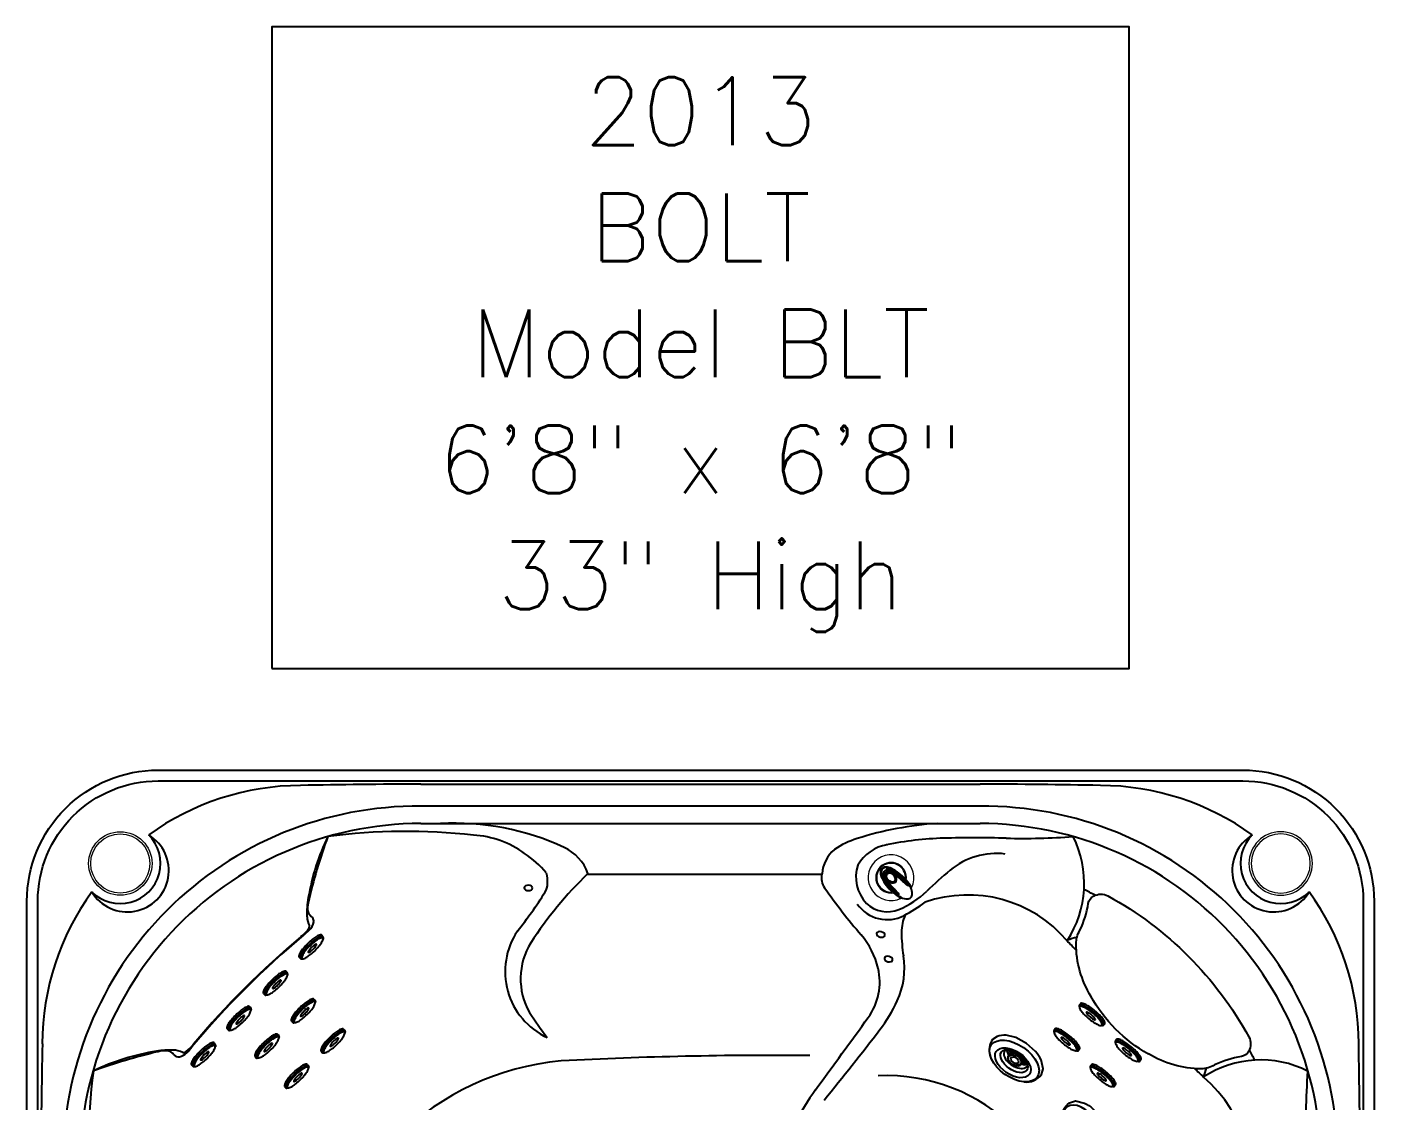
# Model space of a CAD drawing. Extents: x 646 to 726, y 789 to 934.
# Drawn here: x 646.2 to 725.8, y 870.2 to 933.6 of the extents above; entities that cross this region are included whole.
import ezdxf
from ezdxf.enums import TextEntityAlignment as Align

# ---------------------------------------------------------------- set-up
doc = ezdxf.new("R2010")
doc.units = 0
doc.header["$MEASUREMENT"] = 0
for name, color, linetype in [('1', 4, 'Continuous'), ('1_CYAN', 4, 'Continuous'), ('2', 7, 'Continuous'), ('DIM', 3, 'Continuous')]:
    doc.layers.add(name, color=color, linetype=linetype)
doc.styles.add('SIMPLEX', font='simplex')

# ---------------------------------------------------------------- blocks, each defined once
blk = doc.blocks.new('AIRVALVE')
at = {"layer": '1', "color": 3}
for points in [[(0, -0.361, -0.315142), (-0.226, -0.203, -0.18995), (-0.227, 0.196, -0.321841), (0, 0.358, -0.321841)], [(0, -0.301, -0.313827), (-0.177, -0.179, -0.191301), (-0.177, 0.18, -0.313824), (0, 0.302, -0.313824)], [(0, -0.361, 0.315142), (0.226, -0.203, 0.18995), (0.226, 0.196, 0.321841), (0, 0.358, 0.321841)], [(0, -0.301, 0.313827), (0.176, -0.179, 0.191301), (0.177, 0.18, 0.313824), (0, 0.302, 0.313824)]]:
    blk.add_lwpolyline(points, format="xyb", dxfattribs=at)
at = {"layer": '1', "color": 2, "linetype": 'Continuous', "lineweight": 0}
for centre, start, end in [((-0.001, 0), 89.9806, 250.90392), ((0, 0), 289.09608, 90.0194)]:
    blk.add_arc(centre, 1.35, start, end, dxfattribs=at)
at = {"layer": '1', "color": 3, "lineweight": 0}
for centre, radius, start, end in [((-0.001, 0), 0.904, 89.97102, 234.01576), ((-0.001, 0), 0.846, 89.96905, 230.78501), ((0, 0), 0.904, 305.98424, 90.02898), ((0, 0), 0.846, 309.21499, 90.03095)]:
    blk.add_arc(centre, radius, start, end, dxfattribs=at)
at = {"layer": '1', "color": 3}
for centre, radius, start, end in [((2.301, -0.493), 2.841, 162.11396, 183.2782), ((1.83, -0.428), 2.334, 157.81693, 183.07476), ((0.288, 0.156), 0.727, 137.31549, 162.11396), ((0.861, -0.196), 1.249, 149.36098, 174.27523), ((0.285, 0.168), 0.679, 134.65354, 155.22065), ((-4.441, 0.724), 4.188, 348.96815, 350.97569), ((0.802, -0.203), 1.125, 159.56857, 175.73155), ((0.319, -0.032), 0.632, 154.59839, 170.97569), ((0.075, 0.068), 0.349, 134.63006, 159.56857), ((0.537, -0.136), 0.873, 146.16875, 154.59839), ((-0.001, 0.449), 0.316, 89.94361, 140.76635), ((-0.001, 0.314), 0.247, 89.91472, 149.36098), ((-0.001, 0.458), 0.271, 89.8214, 134.65354), ((0, 0.224), 0.227, 90.0848, 146.16875), ((0.016, 0.128), 0.266, 93.75228, 134.63006), ((0, 0.449), 0.316, 39.23365, 90.05639), ((0, 0.458), 0.271, 45.34646, 90.1786), ((0, 0.314), 0.247, 30.63902, 90.08528), ((-0.001, 0.224), 0.227, 33.83125, 89.9152), ((-0.017, 0.128), 0.266, 45.36994, 86.24772), ((-0.076, 0.068), 0.349, 20.43143, 45.36994), ((-0.538, -0.136), 0.873, 25.40161, 33.83125), ((-0.286, 0.168), 0.679, 24.77935, 45.34646), ((-0.862, -0.196), 1.249, 5.72477, 30.63902), ((-0.289, 0.156), 0.727, 17.88604, 42.68451), ((-0.319, -0.032), 0.632, 9.02431, 25.40161), ((-0.803, -0.203), 1.125, 4.26845, 20.43143), ((4.441, 0.724), 4.188, 189.02431, 191.03185), ((-1.831, -0.428), 2.334, 356.92524, 22.18307), ((-2.301, -0.493), 2.841, 356.7218, 17.88604), ((2.713, -0.478), 3.255, 184.45422, 194.17781), ((2.224, -0.515), 2.725, 180.81595, 195.49048), ((4.917, -0.603), 5.325, 174.27523, 183.12651), ((-6.839, -0.536), 6.484, 355.74511, 1.00015), ((-2.094, -0.715), 1.752, 350.21737, 359.77232), ((2.459, -0.449), 2.815, 172.41759, 179.46911), ((10.219, -0.764), 10.561, 178.1966, 179.77232), ((6.947, -0.661), 7.288, 175.73155, 178.1966), ((-6.948, -0.661), 7.288, 1.8034, 4.26845), ((-2.46, -0.449), 2.815, 0.53089, 7.58241), ((-10.22, -0.764), 10.561, 0.22768, 1.8034), ((2.093, -0.715), 1.752, 180.22768, 189.78263), ((6.838, -0.536), 6.484, 178.99985, 184.25489), ((-4.918, -0.603), 5.325, 356.87349, 5.72477), ((-2.225, -0.515), 2.725, 344.50952, 359.18405), ((-2.714, -0.478), 3.255, 345.82219, 355.54578), ((-0.438, -1.262), 0.0149, 250.80834, 302.59821), ((-0.438, -1.261), 0.0152, 302.50143, 335.00195), ((-0.414, -1.27), 0.0106, 81.60454, 167.3023), ((-0.445, -1.375), 0.119, 70.118, 74.27861), ((-0.41, -1.276), 0.0151, 21.31497, 66.32225), ((0.207, -1.099), 0.626, 193.27132, 228.31787), ((0.602, -0.839), 1.003, 183.12651, 190.4498), ((-0.355, -1.015), 0.0297, 190.4498, 209.09317), ((-0.338, -1.006), 0.0492, 209.09317, 215.39782), ((-0.376, -1.032), 0.00301, 215.39782, 350.87789), ((-0.409, -1.014), 0.0406, 333.00102, 349.59221), ((-0.001, -1.348), 0.301, 226.35926, 270.08697), ((0, -1.348), 0.301, 269.91303, 313.64074), ((-0.208, -1.099), 0.626, 311.68213, 346.72868), ((0.408, -1.014), 0.0406, 190.40779, 206.99898), ((0.375, -1.032), 0.00301, 189.12211, 324.60218), ((0.337, -1.006), 0.0492, 324.60218, 330.90683), ((0.354, -1.015), 0.0297, 330.90683, 349.5502), ((-0.603, -0.839), 1.003, 349.5502, 356.87349), ((0.409, -1.276), 0.0151, 113.67775, 158.68503), ((0.444, -1.375), 0.119, 105.72139, 109.882), ((0.413, -1.27), 0.0106, 12.6977, 98.39546), ((0.437, -1.261), 0.0152, 204.99805, 237.49857), ((0.437, -1.262), 0.0149, 237.40179, 289.19166)]:
    blk.add_arc(centre, radius, start, end, dxfattribs=at)
blk = doc.blocks.new('SPEAKER CAP')
at = {"layer": '1', "lineweight": 5}
blk.add_circle((0, 0), 1.875, dxfattribs=at)
at = {"layer": '1', "color": 3, "lineweight": 5}
blk.add_circle((0, 0), 1.75, dxfattribs=at)
blk = doc.blocks.new('MJET')
at = {"layer": '1', "color": 3}
for p, q in [((-0.946, -0.157), (-0.852, -0.104)), ((-0.554, -0.74), (-0.502, -0.71))]:
    blk.add_line(p, q, dxfattribs=at)
at = {"layer": '1'}
blk.add_lwpolyline([(0.046, -2.04), (0.288, -1.764), (0.39, -1.23, 0.071169), (0.294, -0.656), (0, 0), (-0.436, 0.572), (-0.895, 0.93, 0.106361), (-1.412, 1.095), (-1.729, 1.037)], format="xyb", dxfattribs=at)
for centre, radius, start, end in [((-1.222, 0.134), 1.036, 119.32075, 174.577), ((-0.481, -1.132), 1.05, 236.77366, 300.13916)]:
    blk.add_arc(centre, radius, start, end, dxfattribs=at)
at = {"layer": '1', "color": 3}
for centre, radius, start, end in [((-0.134, -0.092), 0.966, 169.37552, 182.70874), ((-0.077, -0.06), 0.966, 172.98069, 184.56908), ((-1.256, -0.243), 0.0367, 125.71307, 173.09878), ((-1.077, -0.503), 0.352, 100.39954, 124.64299), ((-1.136, -0.322), 0.165, 61.48179, 91.53667), ((-1.07, -0.2), 0.0266, 348.28635, 61.48179), ((-0.134, -0.092), 0.966, 238.87465, 251.05671), ((-0.077, -0.06), 0.966, 237.3676, 247.16343)]:
    blk.add_arc(centre, radius, start, end, dxfattribs=at)
at = {"layer": '1'}
blk.add_ellipse((-1.085, -0.649), major_axis=(-0.847, 1.421), ratio=0.582043, dxfattribs=at)
at = {"layer": '1', "color": 3}
for centre, major_axis, ratio in [((-1.202, -0.713), (-0.617, 1.016), 0.582633), ((-1.093, -0.651), (-0.462, 0.802), 0.562663), ((-1.041, -0.616), (-0.255, 0.321), 0.687109), ((-1.04, -0.617), (-0.121, 0.22), 0.601926)]:
    blk.add_ellipse(centre, major_axis=major_axis, ratio=ratio, dxfattribs=at)
for centre, major_axis, ratio, start_param, end_param in [((-0.931, -0.553), (-0.427, 0.679), 0.579291, 6.026519, 9.533585), ((-0.678, -0.427), (-0.427, 0.679), 0.579291, 6.578896, 7.179786), ((-0.644, -0.404), (-0.427, 0.679), 0.579291, 6.646969, 7.192996), ((-1.006, -0.596), (-0.285, 0.376), 0.697464, 6.107579, 11.857587), ((-1.168, -0.222), (-0.124, -0.017), 0.236606, 6.126494, 9.424778), ((-0.941, -0.561), (-0.285, 0.376), 0.697464, 2.921818, 6.286736), ((-0.678, -0.427), (-0.427, 0.679), 0.579291, 8.429339, 8.995074), ((-0.644, -0.404), (-0.427, 0.679), 0.579291, 8.436954, 8.937403)]:
    blk.add_ellipse(centre, major_axis=major_axis, ratio=ratio, start_param=start_param, end_param=end_param, dxfattribs=at)
blk = doc.blocks.new('MINI')
at = {"layer": '1', "color": 3}
for p, q in [((0.223, 0.931), (0.327, 0.931)), ((0.391, 0.895), (0.44, 0.828)), ((0.391, 0.895), (0.391, 0.895)), ((0.223, -0.932), (0.327, -0.932)), ((0.327, -0.932), (0.327, -0.932)), ((0.386, -0.902), (0.441, -0.828))]:
    blk.add_line(p, q, dxfattribs=at)
for points in [[(0.223, 0.931, 0.267867), (0.159, 0.895, 0.072378), (0.065, 0.659, 0.034036), (0.019, 0.384, 0.024706), (0, 0, 0.024706), (0.019, -0.384, 0.034036), (0.065, -0.659, 0.072378), (0.159, -0.895, 0.267867), (0.223, -0.932, 0.267867)], [(0.391, 0.895, 0.267867), (0.327, 0.931, 0.267867), (0.264, 0.895, 0.072378), (0.17, 0.659, 0.034036), (0.123, 0.384, 0.024706), (0.104, 0, 0.024706), (0.123, -0.384, 0.034036), (0.17, -0.659, 0.072378), (0.264, -0.895, 0.267867), (0.327, -0.932, 0.267867)], [(0.327, -0.932, 0.238458), (0.386, -0.902, 0.072378)]]:
    blk.add_lwpolyline(points, format="xyb", dxfattribs=at)
for points in [[(0.386, -0.855, 0.267867), (0.445, -0.822, 0.072378), (0.531, -0.605, 0.034036), (0.574, -0.352, 0.024706), (0.591, 0, 0.024706), (0.574, 0.352, 0.034036), (0.531, 0.605, 0.072378), (0.445, 0.822, 0.267867), (0.386, 0.855, 0.267867), (0.328, 0.822, 0.072378), (0.242, 0.605, 0.034036), (0.199, 0.352, 0.024706), (0.182, 0, 0.024706), (0.199, -0.352, 0.034036), (0.242, -0.605, 0.072378), (0.328, -0.822, 0.267867)], [(0.388, 0.343, 0.280852), (0.368, 0.331, 0.066452), (0.337, 0.244, 0.030521), (0.321, 0.143, 0.022038), (0.315, 0.003, 0.022038), (0.321, -0.137, 0.030521), (0.337, -0.238, 0.066452), (0.368, -0.325, 0.280852), (0.388, -0.337, 0.280852), (0.408, -0.325, 0.066452), (0.439, -0.238, 0.030521), (0.454, -0.137, 0.022038), (0.46, 0.003, 0.022038), (0.454, 0.143, 0.030521), (0.439, 0.244, 0.066452), (0.408, 0.331, 0.280852)]]:
    blk.add_lwpolyline(points, format="xyb", close=True, dxfattribs=at)
blk = doc.blocks.new('BOLT')
at = {"layer": '1'}
blk.add_lwpolyline([(66.265, 62.822, -0.139939), (62.871, 66.23, -0.13657), (61.991, 69.33, -0.135613), (62.218, 70.136, 0.068851), (62.715, 71.716, -0.225097), (63.023, 72.15, -0.255346), (63.874, 72.163, -0.142373), (72.204, 63.833, -0.255346), (72.191, 62.982, -0.225097), (71.757, 62.674, 0.068851), (70.177, 62.177, -0.135613), (69.371, 61.951, -0.13657), (66.271, 62.83)], format="xyb", dxfattribs=at)
at = {"layer": '1', "color": 2, "extrusion": (0, 0, -1)}
for centre, major_axis in [((29.629, 72.636), (0.25, -0.005)), ((50.447, 69.884), (0.244, -0.054)), ((50.908, 68.428), (0.244, -0.054))]:
    blk.add_ellipse(centre, major_axis=major_axis, ratio=0.649149, dxfattribs=at)
at = {"layer": '1_CYAN', "color": 2, "linetype": 'Continuous'}
blk.add_line((23.282, 78.773), (56.316, 78.773), dxfattribs=at)
at = {"layer": '1_CYAN', "color": 3, "linetype": 'Continuous'}
for p, q in [((56.316, 77.463), (23.282, 77.463)), ((23.282, 76.441), (30.317, 76.441)), ((30.317, 76.441), (56.323, 76.441)), ((57.979, 75.572), (57.979, 75.572)), ((33.099, 73.456), (46.971, 73.456)), ((30.767, 72.918), (30.767, 72.914)), ((30.767, 72.914), (30.767, 72.914)), ((32.525, 72.914), (32.527, 72.918))]:
    blk.add_line(p, q, dxfattribs=at)
at = {"layer": '1_CYAN', "linetype": 'Continuous'}
blk.add_lwpolyline([(7.75, 79.598), (71.848, 79.598, -0.414214), (79.598, 71.848), (79.598, 7.75, -0.414214), (71.848, 0), (7.75, 0, -0.414214), (0, 7.75), (0, 71.848, -0.414214)], format="xyb", close=True, dxfattribs=at)
at = {"layer": '1_CYAN', "color": 3, "linetype": 'Continuous'}
blk.add_lwpolyline([(7.75, 78.96), (71.848, 78.96, -0.414214), (78.96, 71.848), (78.96, 7.75, -0.414214), (71.848, 0.638), (7.75, 0.638, -0.414214), (0.638, 7.75), (0.638, 71.848, -0.414214)], format="xyb", close=True, dxfattribs=at)
at = {"layer": '1_CYAN', "color": 2, "linetype": 'Continuous'}
for centre, radius, start, end in [((16.225, 63.284), 15.405, 90.21613, 125.89417), ((25.596, -414.447), 493.226, 90.26878, 91.09536), ((54.001, -414.447), 493.226, 88.90451, 89.73108), ((63.373, 63.284), 15.405, 54.1057, 89.78374), ((5.517, 74.081), 2.375, 224.90128, 45.09872), ((58.885, 112.834), 37.275, 268.42442, 274.51376), ((74.081, 74.081), 2.375, 134.90114, 315.09859), ((51.225, 72.762), 2.453, 99.42843, 150.20491), ((54.719, 56.274), 19.306, 91.61622, 101.77718), ((56.041, 9.437), 66.161, 88.42442, 91.61622), ((51.255, 73.277), 2.272, 161.93522, 223.21028), ((16.314, 63.373), 15.405, 144.10583, 179.78387), ((63.284, 63.373), 15.405, 0.21599, 35.89403), ((494.046, 54.003), 493.226, 178.90464, 179.73122), ((-414.447, 54.004), 493.226, 0.26865, 1.09522), ((32.999, 46.683), 15.797, 95.18503, 173.37928), ((44.133, -179.98), 242.722, 89.4977, 92.96663), ((50.772, 50.773), 10.773, 357.43573, 92.4904), ((119.163, 58.546), 43.611, 175.69674, 181.94715)]:
    blk.add_arc(centre, radius, start, end, dxfattribs=at)
at = {"layer": '1_CYAN', "color": 3, "linetype": 'Continuous'}
for centre, radius, start, end in [((23.108, 56.49), 20.973, 89.52508, 180.47492), ((56.49, 56.49), 20.973, 359.52508, 90.47492), ((23.311, 56.247), 20.194, 90.08313, 184.12725), ((25.265, 61.049), 15.408, 65.15912, 93.11061), ((55.049, 56.72), 19.762, 93.67841, 107.63906), ((56.287, 56.247), 20.194, 355.87275, 89.91687), ((5.935, 73.663), 2.448, 210.9363, 59.0637), ((49.519, 64.134), 33.772, 160.0191, 166.98166), ((30.063, 69.759), 13.634, 154.28506, 170.24649), ((22.419, 40.685), 35.29, 83.55282, 97.55793), ((26.052, 70.082), 5.679, 53.84953, 86.67095), ((56.298, 72.907), 6.175, 326.71525, 26.56129), ((73.663, 73.663), 2.448, 120.93617, 329.06357), ((30.605, 72.584), 2.696, 19.46333, 65.15912), ((49.106, 73.292), 2.133, 130.85485, 175.02734), ((50.747, 70.302), 5.515, 107.80771, 123.41209), ((26.358, 69.987), 5.584, 39.23664, 56.96767), ((57.287, 70.387), 4.282, 83.14551, 129.64432), ((49.816, 56.299), 23.944, 134.18521, 146.84606), ((28.802, 72.966), 1.966, 358.17235, 15.87048), ((47.954, 73.218), 1.007, 166.71212, 215.13164), ((70.029, 55.009), 24.254, 129.64432, 134.05221), ((29.703, 72.938), 1.064, 327.72404, 358.17235), ((77.607, 94.082), 37.264, 215.13164, 220.55064), ((49.534, 76.194), 5.223, 292.41381, 314.05221), ((51.99, 51.99), 23.069, 61.15613, 63.01972), ((21.883, 71.131), 5.34, 169.88382, 182.28435), ((17.8, 71.466), 1.217, 166.87495, 189.48834), ((8.531, 86.31), 26.106, 321.57843, 327.72404), ((50.834, 72.946), 2.182, 215.67255, 297.3414), ((50.838, 73.033), 1.803, 226.64629, 292.41381), ((48.001, 78.426), 8.35, 297.3414, 307.36284), ((55.604, 64.535), 7.684, 40.35655, 109.2662), ((17.754, 70.966), 1.207, 182.28435, 208.44598), ((17.293, 71.446), 0.716, 194.65199, 235.06939), ((16.659, 70.677), 0.288, 348.8329, 39.17033), ((54.138, 70.017), 2.462, 155.28833, 180.22684), ((13.948, 72.428), 3.49, 310.00723, 319.77044), ((13.875, 73.028), 4.028, 308.18713, 314.06523), ((16.352, 70.394), 0.34, 319.77044, 359.5085), ((16.031, 70.801), 0.929, 314.06523, 348.8329), ((32.543, 67.691), 4.291, 146.06406, 245.08447), ((49.348, 30.251), 51.544, 129.78263, 140.20723), ((49.348, 30.25), 51.575, 130.00723, 139.99314), ((33.22, 67.268), 4.053, 148.37175, 209.419), ((45.732, 66.81), 4.685, 13.24562, 40.55064), ((60.679, 70.043), 9.003, 180.22684, 189.09123), ((212.33, 212.541), 207.893, 223.47177, 223.69068), ((62.299, 67.869), 1.855, 98.06981, 115.7352), ((47.25, 67.894), 4.597, 335.19738, 9.09123), ((46.831, 67.069), 3.557, 324.09205, 13.24562), ((55.904, 82.712), 31.482, 213.6278, 216.92363), ((43.225, 69.754), 9.031, 322.58327, 335.19738), ((-771.714, 659.769), 1014.155, 323.793677, 324.092048), ((-73.137, 158.773), 155.539, 320.62526, 322.58327), ((9.815, 49.592), 13.572, 99.12135, 115.72599), ((15.755, 29.154), 34.741, 103.3231, 109.91011), ((8.47, 57.97), 5.086, 88.30504, 99.12135), ((8.167, 61.305), 1.707, 86.68429, 104.17295), ((8.233, 62.454), 0.556, 35.54918, 86.68429), ((8.578, 61.645), 1.41, 63.24118, 88.30504), ((8.82, 63.516), 0.875, 282.69056, 315.06398), ((9.216, 63.196), 0.294, 270.76489, 312.11197), ((7.765, 65.06), 2.655, 308.36877, 321.24192), ((6.687, 65.644), 3.888, 315.06398, 321.80273), ((51.99, 51.99), 23.069, 26.98028, 28.67464), ((8.931, 62.953), 0.301, 215.54918, 285.69504), ((72.899, 56.322), 6.151, 63.1818, 123.25927), ((38.913, 57.179), 35.29, 172.44207, 186.44718), ((212.33, 212.541), 207.893, 226.41033, 226.61171), ((64.58, 55.637), 7.637, 336.97632, 49.70186), ((67.631, 62.362), 2.092, 335.42906, 349.59611), ((57.506, 52.732), 13.512, 143.79368, 163.96248)]:
    blk.add_arc(centre, radius, start, end, dxfattribs=at)
at = {"layer": '1'}
blk.add_blockref('SPEAKER CAP', (5.517, 74.081), dxfattribs=at)
at = {"layer": '1', "xscale": -1}
blk.add_blockref('SPEAKER CAP', (74.081, 74.081), dxfattribs=at)
at = {"layer": '1', "color": 3, "rotation": 45}
blk.add_blockref('AIRVALVE', (51.059, 73.238), dxfattribs=at)
at = {"layer": '1'}
for p, rotation in [((16.595, 69.348), 314.4839460023038), ((14.49, 67.21), 314.4839460023038), ((16.138, 65.574), 314.4839460023038), ((12.338, 65.125), 314.4839460023038), ((63.108, 65.371), 230.2873305708553), ((61.619, 63.882), 230.2873305708553), ((13.986, 63.489), 314.4839460023038), ((17.888, 63.796), 314.4839460023038), ((65.245, 63.253), 230.2873305708553), ((10.233, 62.987), 314.4839460023038), ((15.736, 61.711), 314.4839460023038), ((63.756, 61.764), 230.2873305708553)]:
    blk.add_blockref('MINI', p, dxfattribs=dict(at, rotation=rotation))
at = {"layer": '2', "color": 1, "rotation": 24.20954848147322}
blk.add_blockref('MJET', (59.061, 63.446), dxfattribs=at)
at = {"layer": '2', "color": 1, "xscale": -1, "rotation": 245.7904515185268}
blk.add_blockref('MJET', (63.446, 59.061), dxfattribs=at)

msp = doc.modelspace()

# ---------------------------------------------------------------- linework, layer by layer
at = {"layer": 'DIM', "color": 4}
msp.add_lwpolyline([(660.679, 895.675), (711.346, 895.675), (711.346, 933.58), (660.679, 933.58)], close=True, dxfattribs=at)

# ---------------------------------------------------------------- block references
at = {"layer": '1'}
msp.add_blockref('BOLT', (646.214, 810.077), dxfattribs=at)

# ---------------------------------------------------------------- texts
at = {"layer": 'DIM', "style": 'SIMPLEX'}
for s, p in [('2013', (686.013, 926.604)), ('BOLT', (686.013, 919.747)), ('Model BLT', (686.013, 912.89)), ('6\'8" x 6\'8"', (686.013, 906.032)), ('33" High', (686.013, 899.175))]:
    msp.add_text(s, height=4, dxfattribs=at).set_placement(p, align=Align.CENTER)

doc.saveas('drawing.dxf')
